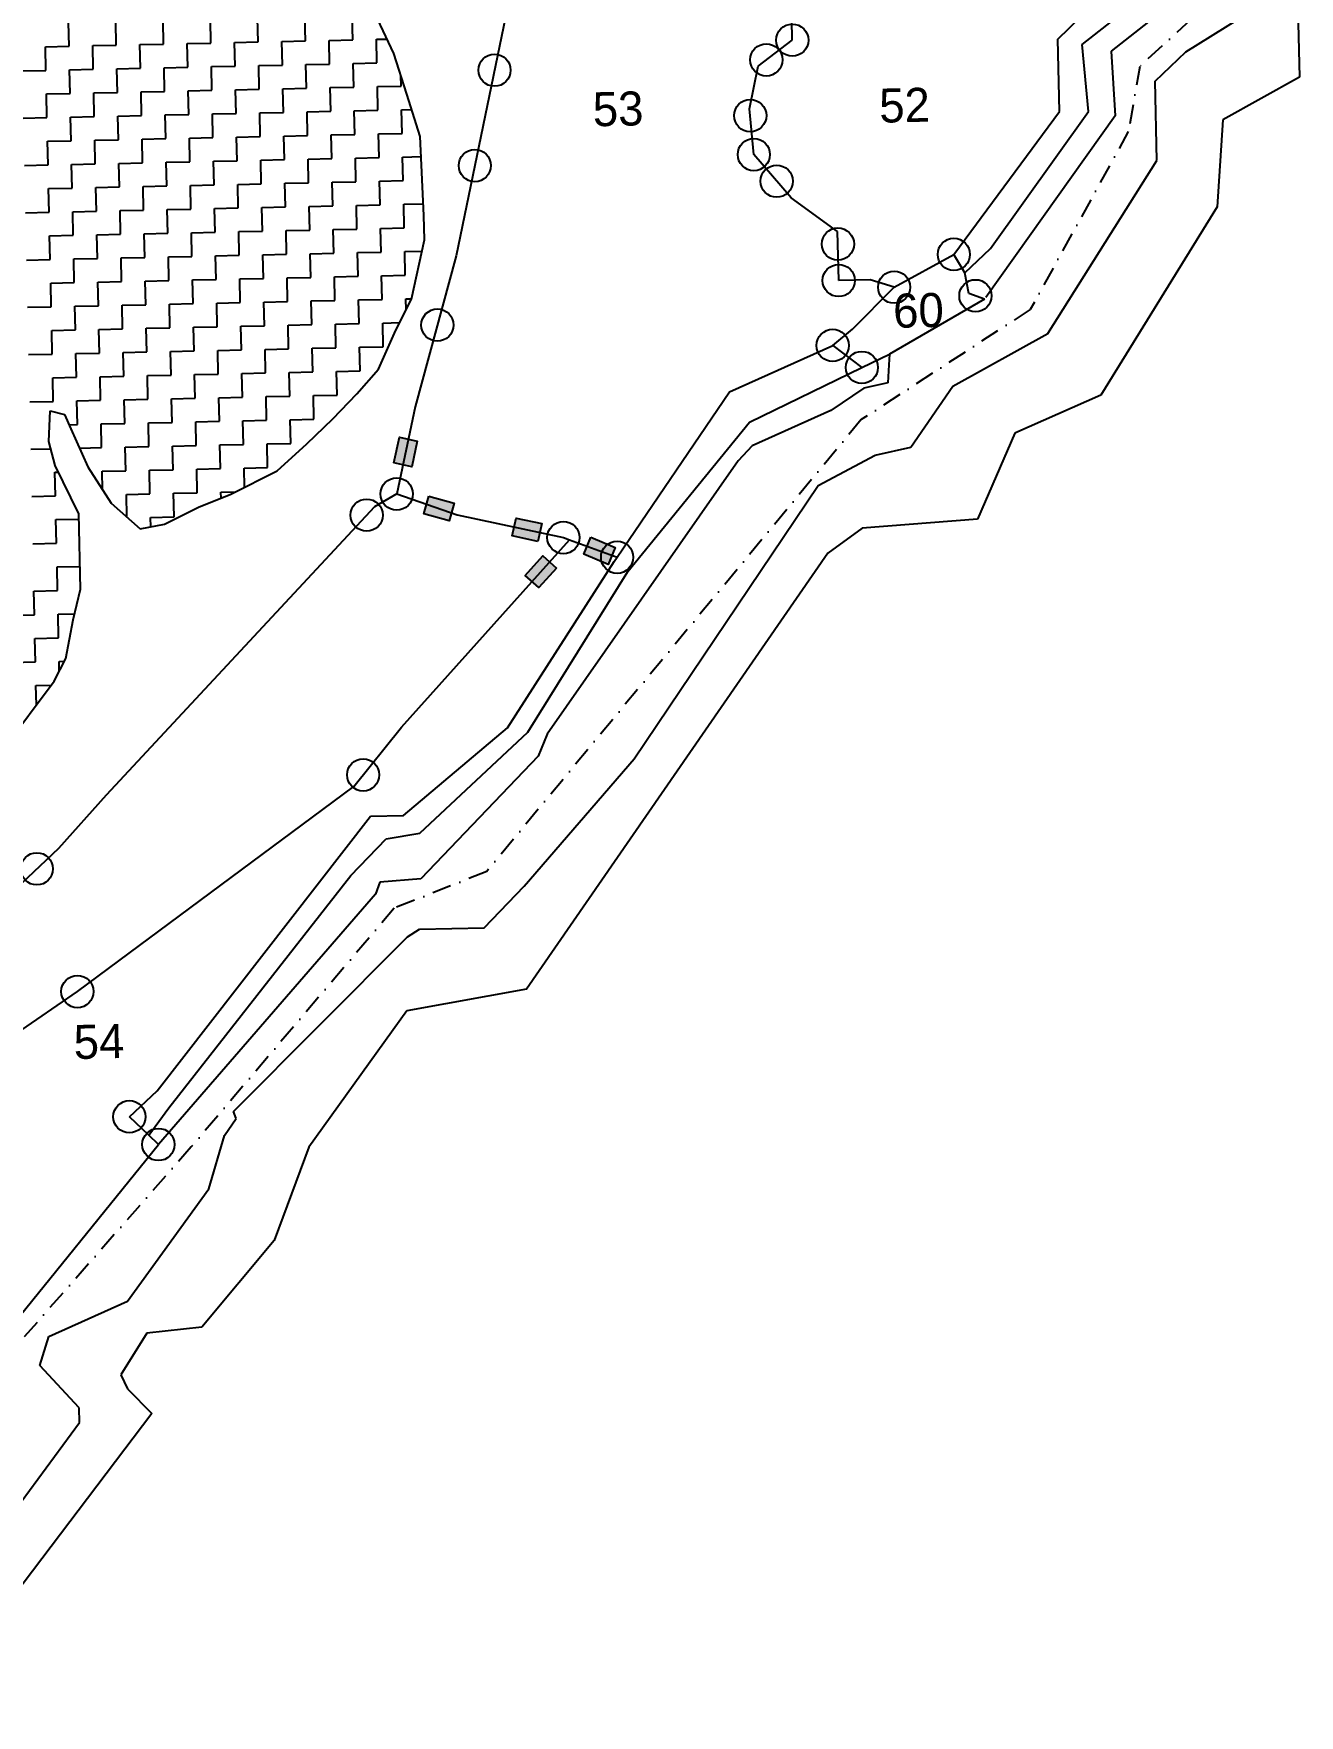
# Model space of a CAD drawing. Header units: metres. Extents: x 281463 to 283423, y 2096851 to 2099007.
# Drawn here: x 283016.5 to 283344.9, y 2097847.9 to 2098284.1 of the extents above; entities that cross this region are included whole.
import ezdxf
from ezdxf.enums import TextEntityAlignment as Align

# ---------------------------------------------------------------- set-up
doc = ezdxf.new("R2010")
doc.units = ezdxf.units.M
doc.linetypes.add('DASHDOT', pattern=[1, 0.5, -0.25, 0, -0.25])
for name, color, linetype in [('LINE_WATER', 4, 'Continuous'), ('POLY_HATCH', 12, 'Continuous'), ('POLY_PARCEL', 6, 'Continuous'), ('POLY_WATER', 4, 'Continuous'), ('TEXT_PARCEL', 7, 'Continuous'), ('V_BOUND_STREAM_LINE', 7, 'DASHDOT')]:
    doc.layers.add(name, color=color, linetype=linetype)
doc.styles.add('TEXT_MAP', font='')
doc.styles.get('TEXT_MAP').set_extended_font_data('Kruti Dev 050')

msp = doc.modelspace()

# ---------------------------------------------------------------- hatches: boundary and pattern name
for points in [[(283116.05, 2098178.39), (283111.43, 2098179.37), (283110, 2098172.69), (283114.63, 2098171.71)], [(283124.35, 2098157.69), (283125.62, 2098162.24), (283119.05, 2098164.08), (283117.77, 2098159.53)], [(283141.68, 2098158.4), (283140.68, 2098153.78), (283147.36, 2098152.35), (283148.35, 2098156.96)], [(283165.53, 2098146.4), (283167.38, 2098150.74), (283161.1, 2098153.43), (283159.25, 2098149.08)], [(283144.08, 2098143.52), (283147.59, 2098140.37), (283152.16, 2098145.45), (283148.64, 2098148.6)]]:
    msp.add_hatch(color=256).paths.add_polyline_path(points)

# ---------------------------------------------------------------- linework, layer by layer
for points in [[(283110, 2098172.69), (283111.43, 2098179.37), (283116.05, 2098178.39), (283114.63, 2098171.71)], [(283119.05, 2098164.08), (283125.62, 2098162.24), (283124.35, 2098157.69), (283117.77, 2098159.53)], [(283147.36, 2098152.35), (283140.68, 2098153.78), (283141.68, 2098158.4), (283148.35, 2098156.96)], [(283161.1, 2098153.43), (283167.38, 2098150.74), (283165.53, 2098146.4), (283159.25, 2098149.08)], [(283152.16, 2098145.45), (283147.59, 2098140.37), (283144.08, 2098143.52), (283148.64, 2098148.6)]]:
    msp.add_lwpolyline(points, close=True)
for centre in [(283213.33, 2098282.37), (283206.59, 2098277.24), (283136.09, 2098274.57), (283202.42, 2098262.78), (283130.97, 2098249.82), (283203.35, 2098252.68), (283209.28, 2098245.78), (283225.16, 2098229.48), (283255.23, 2098226.8), (283225.37, 2098220.02), (283239.75, 2098218.29), (283260.84, 2098216.06), (283121.27, 2098208.47), (283223.81, 2098203.18), (283231.38, 2098197.47), (283110.71, 2098164.65), (283102.92, 2098159.17), (283153.96, 2098153.34), (283167.89, 2098148.24), (283102.01, 2098091.79), (283017.36, 2098067.43), (283027.89, 2098035.6), (283041.37, 2098003.13), (283048.9, 2097995.93)]:
    msp.add_circle(centre, 4.18)
at = {"layer": 'LINE_WATER'}
for p, q in [((283288.52, 2098281.24), (283310.58, 2098298.57)), ((283315.65, 2098294.94), (283296.04, 2098279.54)), ((283315.37, 2098279.35), (283328.9, 2098287.76)), ((283290.16, 2098263.83), (283288.52, 2098281.24)), ((283296.04, 2098279.54), (283297.04, 2098262.73)), ((283307.44, 2098271.69), (283315.37, 2098279.35)), ((283307.9, 2098251.13), (283307.44, 2098271.69)), ((283297.04, 2098262.73), (283263.5, 2098215.65)), ((283264.77, 2098228.35), (283290.16, 2098263.83)), ((283279.6, 2098206.24), (283307.9, 2098251.13)), ((283258.06, 2098221.97), (283264.77, 2098228.35)), ((283254.97, 2098192.6), (283279.6, 2098206.24)), ((283238.58, 2098200.96), (283238.41, 2098198.13)), ((283202.19, 2098183.32), (283231.38, 2098197.47)), ((283238.41, 2098198.13), (283238.12, 2098193.47)), ((283231.92, 2098192.08), (283223.32, 2098186.28)), ((283238.12, 2098193.47), (283231.92, 2098192.08)), ((283244.11, 2098176.77), (283254.97, 2098192.6)), ((283223.32, 2098186.28), (283202.96, 2098177.1)), ((283170.64, 2098144.58), (283202.19, 2098183.32)), ((283202.96, 2098177.1), (283199.3, 2098173.28)), ((283220.02, 2098166.88), (283234.8, 2098174.69)), ((283234.8, 2098174.69), (283244.11, 2098176.77)), ((283199.3, 2098173.28), (283149.77, 2098102.35)), ((283172.35, 2098096), (283220.02, 2098166.88)), ((283144.77, 2098102.86), (283170.64, 2098144.58)), ((283116.68, 2098076.68), (283144.77, 2098102.86)), ((283149.77, 2098102.35), (283147.4, 2098096.69)), ((283147.4, 2098096.69), (283116.94, 2098064.84)), ((283143.79, 2098062.95), (283172.35, 2098096)), ((283098.85, 2098065.68), (283107.99, 2098075.24)), ((283107.99, 2098075.24), (283116.68, 2098076.68)), ((283051.57, 2098005.4), (283098.85, 2098065.68)), ((283106.37, 2098063.98), (283105.19, 2098060.84)), ((283116.94, 2098064.84), (283106.37, 2098063.98)), ((283133.44, 2098052.12), (283143.79, 2098062.95)), ((283105.19, 2098060.84), (283048.9, 2097995.93)), ((283068.42, 2098004.53), (283113.54, 2098049.8)), ((283113.54, 2098049.8), (283116.61, 2098051.74)), ((283116.61, 2098051.74), (283133.44, 2098052.12)), ((283046.39, 2097998.33), (283051.57, 2098005.4)), ((283069.09, 2098002.68), (283068.42, 2098004.53)), ((283066.07, 2097998.25), (283069.09, 2098002.68)), ((283062.01, 2097984.44), (283066.07, 2097998.25)), ((283040.85, 2097955.29), (283062.01, 2097984.44)), ((283020.48, 2097946.11), (283040.85, 2097955.29)), ((283018.16, 2097938.58), (283020.48, 2097946.11)), ((283028.38, 2097927.59), (283018.16, 2097938.58)), ((283028.46, 2097923.85), (283028.38, 2097927.59)), ((282979.45, 2097857.3), (283028.46, 2097923.85))]:
    msp.add_line(p, q, dxfattribs=at)
at = {"layer": 'POLY_HATCH'}
for p, q in [((283109.97, 2098278.86), (283101.66, 2098296.6)), ((283113.37, 2098268.39), (283109.97, 2098278.86)), ((283116.78, 2098257.4), (283113.37, 2098268.39)), ((283117.76, 2098236.86), (283116.78, 2098257.4)), ((283117.9, 2098230.54), (283117.76, 2098236.86)), ((283114.56, 2098215.18), (283117.9, 2098230.54)), ((283110.52, 2098207.18), (283114.56, 2098215.18)), ((283105.99, 2098197.07), (283110.52, 2098207.18)), ((283100.34, 2098190.61), (283105.99, 2098197.07)), ((283094.15, 2098184.15), (283100.34, 2098190.61)), ((283020.44, 2098178.29), (283020.79, 2098186.2)), ((283020.79, 2098186.2), (283024.51, 2098185.23)), ((283024.51, 2098185.23), (283026.17, 2098181.58)), ((283087.44, 2098177.68), (283094.15, 2098184.15)), ((283026.17, 2098181.58), (283030.61, 2098171.66)), ((283022.16, 2098172), (283020.44, 2098178.29)), ((283079.69, 2098170.65), (283087.44, 2098177.68)), ((283028.25, 2098159.48), (283022.16, 2098172)), ((283030.61, 2098171.66), (283036.62, 2098162.31)), ((283067.69, 2098164.58), (283079.69, 2098170.65)), ((283036.62, 2098162.31), (283044.16, 2098155.62)), ((283059.33, 2098161.23), (283067.69, 2098164.58)), ((283028.68, 2098139.99), (283028.25, 2098159.48)), ((283050.46, 2098156.82), (283059.33, 2098161.23)), ((283044.16, 2098155.62), (283050.46, 2098156.82)), ((283026.75, 2098132.04), (283028.68, 2098139.99)), ((283024.86, 2098121.98), (283026.75, 2098132.04)), ((283021.83, 2098116.12), (283024.86, 2098121.98)), ((283008.81, 2098098.66), (283021.83, 2098116.12))]:
    msp.add_line(p, q, dxfattribs=at)
at = {"layer": 'POLY_HATCH', "linetype": 'Continuous'}
for p, q in [((283074.78, 2098281.89), (283074.64, 2098288.03)), ((283087.04, 2098282.17), (283086.91, 2098288.3)), ((283099.31, 2098282.44), (283099.17, 2098288.58)), ((283025.72, 2098280.8), (283025.58, 2098286.93)), ((283037.98, 2098281.07), (283037.85, 2098287.2)), ((283050.25, 2098281.35), (283050.11, 2098287.48)), ((283062.51, 2098281.62), (283062.38, 2098287.75)), ((283019.59, 2098280.66), (283025.72, 2098280.8)), ((283019.72, 2098274.53), (283019.59, 2098280.66)), ((283031.85, 2098280.94), (283037.98, 2098281.07)), ((283031.99, 2098274.8), (283031.85, 2098280.94)), ((283044.12, 2098281.21), (283050.25, 2098281.35)), ((283044.25, 2098275.08), (283044.12, 2098281.21)), ((283056.38, 2098281.48), (283062.51, 2098281.62)), ((283056.52, 2098275.35), (283056.38, 2098281.48)), ((283068.65, 2098281.76), (283074.78, 2098281.89)), ((283068.78, 2098275.62), (283068.65, 2098281.76)), ((283080.91, 2098282.03), (283087.04, 2098282.17)), ((283081.05, 2098275.9), (283080.91, 2098282.03)), ((283093.18, 2098282.31), (283099.31, 2098282.44)), ((283093.31, 2098276.17), (283093.18, 2098282.31)), ((283105.44, 2098282.58), (283108.2, 2098282.64)), ((283105.58, 2098276.45), (283105.44, 2098282.58)), ((283038.12, 2098274.94), (283044.25, 2098275.08)), ((283038.26, 2098268.81), (283038.12, 2098274.94)), ((283050.38, 2098275.21), (283056.52, 2098275.35)), ((283050.52, 2098269.08), (283050.38, 2098275.21)), ((283062.65, 2098275.49), (283068.78, 2098275.62)), ((283062.79, 2098269.36), (283062.65, 2098275.49)), ((283074.91, 2098275.76), (283081.05, 2098275.9)), ((283075.05, 2098269.63), (283074.91, 2098275.76)), ((283087.18, 2098276.04), (283093.31, 2098276.17)), ((283087.32, 2098269.9), (283087.18, 2098276.04)), ((283099.45, 2098276.31), (283105.58, 2098276.45)), ((283099.58, 2098270.18), (283099.45, 2098276.31)), ((283013.59, 2098274.39), (283019.72, 2098274.53)), ((283025.85, 2098274.67), (283031.99, 2098274.8)), ((283025.99, 2098268.53), (283025.85, 2098274.67)), ((283111.85, 2098270.45), (283111.78, 2098273.27)), ((283019.86, 2098268.4), (283025.99, 2098268.53)), ((283020, 2098262.26), (283019.86, 2098268.4)), ((283032.12, 2098268.67), (283038.26, 2098268.81)), ((283032.26, 2098262.54), (283032.12, 2098268.67)), ((283044.39, 2098268.94), (283050.52, 2098269.08)), ((283044.53, 2098262.81), (283044.39, 2098268.94)), ((283056.65, 2098269.22), (283062.79, 2098269.36)), ((283056.79, 2098263.09), (283056.65, 2098269.22)), ((283068.92, 2098269.49), (283075.05, 2098269.63)), ((283069.06, 2098263.36), (283068.92, 2098269.49)), ((283081.18, 2098269.77), (283087.32, 2098269.9)), ((283081.32, 2098263.63), (283081.18, 2098269.77)), ((283093.45, 2098270.04), (283099.58, 2098270.18)), ((283093.59, 2098263.91), (283093.45, 2098270.04)), ((283105.71, 2098270.31), (283111.85, 2098270.45)), ((283105.85, 2098264.18), (283105.71, 2098270.31)), ((283013.86, 2098262.13), (283020, 2098262.26)), ((283026.13, 2098262.4), (283032.26, 2098262.54)), ((283026.27, 2098256.27), (283026.13, 2098262.4)), ((283038.39, 2098262.67), (283044.53, 2098262.81)), ((283038.53, 2098256.54), (283038.39, 2098262.67)), ((283050.66, 2098262.95), (283056.79, 2098263.09)), ((283050.8, 2098256.82), (283050.66, 2098262.95)), ((283062.92, 2098263.22), (283069.06, 2098263.36)), ((283063.06, 2098257.09), (283062.92, 2098263.22)), ((283075.19, 2098263.5), (283081.32, 2098263.63)), ((283075.33, 2098257.36), (283075.19, 2098263.5)), ((283087.45, 2098263.77), (283093.59, 2098263.91)), ((283087.59, 2098257.64), (283087.45, 2098263.77)), ((283099.72, 2098264.05), (283105.85, 2098264.18)), ((283099.86, 2098257.91), (283099.72, 2098264.05)), ((283111.98, 2098264.32), (283114.61, 2098264.38)), ((283112.12, 2098258.19), (283111.98, 2098264.32)), ((283081.46, 2098257.5), (283087.59, 2098257.64)), ((283081.6, 2098251.37), (283081.46, 2098257.5)), ((283093.72, 2098257.78), (283099.86, 2098257.91)), ((283093.86, 2098251.64), (283093.72, 2098257.78)), ((283105.99, 2098258.05), (283112.12, 2098258.19)), ((283106.13, 2098251.92), (283105.99, 2098258.05)), ((283020.13, 2098256.13), (283026.27, 2098256.27)), ((283020.27, 2098250), (283020.13, 2098256.13)), ((283032.4, 2098256.41), (283038.53, 2098256.54)), ((283032.54, 2098250.27), (283032.4, 2098256.41)), ((283044.66, 2098256.68), (283050.8, 2098256.82)), ((283044.8, 2098250.55), (283044.66, 2098256.68)), ((283056.93, 2098256.95), (283063.06, 2098257.09)), ((283057.07, 2098250.82), (283056.93, 2098256.95)), ((283069.19, 2098257.23), (283075.33, 2098257.36)), ((283069.33, 2098251.09), (283069.19, 2098257.23)), ((283014.14, 2098249.86), (283020.27, 2098250)), ((283026.4, 2098250.14), (283032.54, 2098250.27)), ((283026.54, 2098244), (283026.4, 2098250.14)), ((283038.67, 2098250.41), (283044.8, 2098250.55)), ((283038.8, 2098244.28), (283038.67, 2098250.41)), ((283050.93, 2098250.68), (283057.07, 2098250.82)), ((283051.07, 2098244.55), (283050.93, 2098250.68)), ((283063.2, 2098250.96), (283069.33, 2098251.09)), ((283063.34, 2098244.83), (283063.2, 2098250.96)), ((283075.46, 2098251.23), (283081.6, 2098251.37)), ((283075.6, 2098245.1), (283075.46, 2098251.23)), ((283087.73, 2098251.51), (283093.86, 2098251.64)), ((283087.87, 2098245.37), (283087.73, 2098251.51)), ((283099.99, 2098251.78), (283106.13, 2098251.92)), ((283100.13, 2098245.65), (283099.99, 2098251.78)), ((283112.26, 2098252.05), (283117.03, 2098252.16)), ((283112.4, 2098245.92), (283112.26, 2098252.05)), ((283044.94, 2098244.41), (283051.07, 2098244.55)), ((283045.07, 2098238.28), (283044.94, 2098244.41)), ((283057.2, 2098244.69), (283063.34, 2098244.83)), ((283057.34, 2098238.56), (283057.2, 2098244.69)), ((283069.47, 2098244.96), (283075.6, 2098245.1)), ((283069.6, 2098238.83), (283069.47, 2098244.96)), ((283081.73, 2098245.24), (283087.87, 2098245.37)), ((283081.87, 2098239.1), (283081.73, 2098245.24)), ((283094, 2098245.51), (283100.13, 2098245.65)), ((283094.13, 2098239.38), (283094, 2098245.51)), ((283106.26, 2098245.78), (283112.4, 2098245.92)), ((283106.4, 2098239.65), (283106.26, 2098245.78)), ((283020.41, 2098243.87), (283026.54, 2098244)), ((283020.54, 2098237.73), (283020.41, 2098243.87)), ((283032.67, 2098244.14), (283038.8, 2098244.28)), ((283032.81, 2098238.01), (283032.67, 2098244.14)), ((283014.41, 2098237.6), (283020.54, 2098237.73)), ((283026.68, 2098237.87), (283032.81, 2098238.01)), ((283026.81, 2098231.74), (283026.68, 2098237.87)), ((283038.94, 2098238.14), (283045.07, 2098238.28)), ((283039.08, 2098232.01), (283038.94, 2098238.14)), ((283051.21, 2098238.42), (283057.34, 2098238.56)), ((283051.34, 2098232.29), (283051.21, 2098238.42)), ((283063.47, 2098238.69), (283069.6, 2098238.83)), ((283063.61, 2098232.56), (283063.47, 2098238.69)), ((283075.74, 2098238.97), (283081.87, 2098239.1)), ((283075.87, 2098232.83), (283075.74, 2098238.97)), ((283088, 2098239.24), (283094.13, 2098239.38)), ((283088.14, 2098233.11), (283088, 2098239.24)), ((283100.27, 2098239.51), (283106.4, 2098239.65)), ((283100.4, 2098233.38), (283100.27, 2098239.51)), ((283112.53, 2098239.79), (283117.62, 2098239.9)), ((283112.67, 2098233.66), (283112.53, 2098239.79)), ((283020.68, 2098231.6), (283026.81, 2098231.74)), ((283020.82, 2098225.47), (283020.68, 2098231.6)), ((283032.95, 2098231.87), (283039.08, 2098232.01)), ((283033.08, 2098225.74), (283032.95, 2098231.87)), ((283045.21, 2098232.15), (283051.34, 2098232.29)), ((283045.35, 2098226.02), (283045.21, 2098232.15)), ((283057.48, 2098232.42), (283063.61, 2098232.56)), ((283057.61, 2098226.29), (283057.48, 2098232.42)), ((283069.74, 2098232.7), (283075.87, 2098232.83)), ((283069.88, 2098226.56), (283069.74, 2098232.7)), ((283082.01, 2098232.97), (283088.14, 2098233.11)), ((283082.14, 2098226.84), (283082.01, 2098232.97)), ((283094.27, 2098233.25), (283100.4, 2098233.38)), ((283094.41, 2098227.11), (283094.27, 2098233.25)), ((283106.54, 2098233.52), (283112.67, 2098233.66)), ((283106.67, 2098227.39), (283106.54, 2098233.52)), ((283088.28, 2098226.98), (283094.41, 2098227.11)), ((283088.41, 2098220.84), (283088.28, 2098226.98)), ((283100.54, 2098227.25), (283106.67, 2098227.39)), ((283100.68, 2098221.12), (283100.54, 2098227.25)), ((283112.81, 2098227.52), (283117.27, 2098227.62)), ((283112.94, 2098221.39), (283112.81, 2098227.52)), ((283014.69, 2098225.33), (283020.82, 2098225.47)), ((283026.95, 2098225.61), (283033.08, 2098225.74)), ((283027.09, 2098219.47), (283026.95, 2098225.61)), ((283039.22, 2098225.88), (283045.35, 2098226.02)), ((283039.35, 2098219.75), (283039.22, 2098225.88)), ((283051.48, 2098226.15), (283057.61, 2098226.29)), ((283051.62, 2098220.02), (283051.48, 2098226.15)), ((283063.75, 2098226.43), (283069.88, 2098226.56)), ((283063.88, 2098220.3), (283063.75, 2098226.43)), ((283076.01, 2098226.7), (283082.14, 2098226.84)), ((283076.15, 2098220.57), (283076.01, 2098226.7)), ((283020.96, 2098219.34), (283027.09, 2098219.47)), ((283021.09, 2098213.2), (283020.96, 2098219.34)), ((283033.22, 2098219.61), (283039.35, 2098219.75)), ((283033.36, 2098213.48), (283033.22, 2098219.61)), ((283045.49, 2098219.88), (283051.62, 2098220.02)), ((283045.62, 2098213.75), (283045.49, 2098219.88)), ((283057.75, 2098220.16), (283063.88, 2098220.3)), ((283057.89, 2098214.03), (283057.75, 2098220.16)), ((283070.02, 2098220.43), (283076.15, 2098220.57)), ((283070.15, 2098214.3), (283070.02, 2098220.43)), ((283082.28, 2098220.71), (283088.41, 2098220.84)), ((283082.42, 2098214.57), (283082.28, 2098220.71)), ((283094.55, 2098220.98), (283100.68, 2098221.12)), ((283094.68, 2098214.85), (283094.55, 2098220.98)), ((283106.81, 2098221.25), (283112.94, 2098221.39)), ((283106.95, 2098215.12), (283106.81, 2098221.25)), ((283051.76, 2098213.89), (283057.89, 2098214.03)), ((283051.89, 2098207.76), (283051.76, 2098213.89)), ((283064.02, 2098214.16), (283070.15, 2098214.3)), ((283064.16, 2098208.03), (283064.02, 2098214.16)), ((283076.29, 2098214.44), (283082.42, 2098214.57)), ((283076.42, 2098208.3), (283076.29, 2098214.44)), ((283088.55, 2098214.71), (283094.68, 2098214.85)), ((283088.69, 2098208.58), (283088.55, 2098214.71)), ((283100.82, 2098214.98), (283106.95, 2098215.12)), ((283100.95, 2098208.85), (283100.82, 2098214.98)), ((283113.08, 2098215.26), (283114.58, 2098215.29)), ((283113.14, 2098212.39), (283113.08, 2098215.26)), ((283014.96, 2098213.07), (283021.09, 2098213.2)), ((283027.23, 2098213.34), (283033.36, 2098213.48)), ((283027.36, 2098207.21), (283027.23, 2098213.34)), ((283039.49, 2098213.61), (283045.62, 2098213.75)), ((283039.63, 2098207.48), (283039.49, 2098213.61)), ((283021.23, 2098207.07), (283027.36, 2098207.21)), ((283021.37, 2098200.94), (283021.23, 2098207.07)), ((283033.49, 2098207.34), (283039.63, 2098207.48)), ((283033.63, 2098201.21), (283033.49, 2098207.34)), ((283045.76, 2098207.62), (283051.89, 2098207.76)), ((283045.9, 2098201.49), (283045.76, 2098207.62)), ((283058.02, 2098207.89), (283064.16, 2098208.03)), ((283058.16, 2098201.76), (283058.02, 2098207.89)), ((283070.29, 2098208.17), (283076.42, 2098208.3)), ((283070.43, 2098202.03), (283070.29, 2098208.17)), ((283082.55, 2098208.44), (283088.69, 2098208.58)), ((283082.69, 2098202.31), (283082.55, 2098208.44)), ((283094.82, 2098208.72), (283100.95, 2098208.85)), ((283094.96, 2098202.58), (283094.82, 2098208.72)), ((283107.08, 2098208.99), (283111.48, 2098209.09)), ((283107.22, 2098202.86), (283107.08, 2098208.99)), ((283015.23, 2098200.8), (283021.37, 2098200.94)), ((283027.5, 2098201.08), (283033.63, 2098201.21)), ((283027.64, 2098194.94), (283027.5, 2098201.08)), ((283039.76, 2098201.35), (283045.9, 2098201.49)), ((283039.9, 2098195.22), (283039.76, 2098201.35)), ((283052.03, 2098201.62), (283058.16, 2098201.76)), ((283052.17, 2098195.49), (283052.03, 2098201.62)), ((283064.29, 2098201.9), (283070.43, 2098202.03)), ((283064.43, 2098195.76), (283064.29, 2098201.9)), ((283076.56, 2098202.17), (283082.69, 2098202.31)), ((283076.7, 2098196.04), (283076.56, 2098202.17)), ((283088.82, 2098202.45), (283094.96, 2098202.58)), ((283088.96, 2098196.31), (283088.82, 2098202.45)), ((283101.09, 2098202.72), (283107.22, 2098202.86)), ((283101.23, 2098196.59), (283101.09, 2098202.72)), ((283095.09, 2098196.45), (283101.23, 2098196.59)), ((283095.23, 2098190.32), (283095.09, 2098196.45)), ((283021.5, 2098194.81), (283027.64, 2098194.94)), ((283021.64, 2098188.67), (283021.5, 2098194.81)), ((283033.77, 2098195.08), (283039.9, 2098195.22)), ((283033.91, 2098188.95), (283033.77, 2098195.08)), ((283046.03, 2098195.35), (283052.17, 2098195.49)), ((283046.17, 2098189.22), (283046.03, 2098195.35)), ((283058.3, 2098195.63), (283064.43, 2098195.76)), ((283058.44, 2098189.5), (283058.3, 2098195.63)), ((283070.56, 2098195.9), (283076.7, 2098196.04)), ((283070.7, 2098189.77), (283070.56, 2098195.9)), ((283082.83, 2098196.18), (283088.96, 2098196.31)), ((283082.97, 2098190.04), (283082.83, 2098196.18)), ((283015.51, 2098188.54), (283021.64, 2098188.67)), ((283027.77, 2098188.81), (283033.91, 2098188.95)), ((283027.91, 2098182.68), (283027.77, 2098188.81)), ((283040.04, 2098189.08), (283046.17, 2098189.22)), ((283040.18, 2098182.95), (283040.04, 2098189.08)), ((283052.3, 2098189.36), (283058.44, 2098189.5)), ((283052.44, 2098183.23), (283052.3, 2098189.36)), ((283064.57, 2098189.63), (283070.7, 2098189.77)), ((283064.71, 2098183.5), (283064.57, 2098189.63)), ((283076.83, 2098189.91), (283082.97, 2098190.04)), ((283076.97, 2098183.77), (283076.83, 2098189.91)), ((283089.1, 2098190.18), (283095.23, 2098190.32)), ((283089.24, 2098184.05), (283089.1, 2098190.18)), ((283058.57, 2098183.36), (283064.71, 2098183.5)), ((283058.71, 2098177.23), (283058.57, 2098183.36)), ((283070.84, 2098183.64), (283076.97, 2098183.77)), ((283070.97, 2098177.5), (283070.84, 2098183.64)), ((283083.1, 2098183.91), (283089.24, 2098184.05)), ((283083.24, 2098177.78), (283083.1, 2098183.91)), ((283025.69, 2098182.63), (283027.91, 2098182.68)), ((283034.04, 2098182.81), (283040.18, 2098182.95)), ((283034.18, 2098176.68), (283034.04, 2098182.81)), ((283046.31, 2098183.09), (283052.44, 2098183.23)), ((283046.44, 2098176.96), (283046.31, 2098183.09)), ((283015.78, 2098176.27), (283020.96, 2098176.39)), ((283028.42, 2098176.55), (283034.18, 2098176.68)), ((283040.31, 2098176.82), (283046.44, 2098176.96)), ((283040.45, 2098170.69), (283040.31, 2098176.82)), ((283052.58, 2098177.09), (283058.71, 2098177.23)), ((283052.71, 2098170.96), (283052.58, 2098177.09)), ((283064.84, 2098177.37), (283070.97, 2098177.5)), ((283064.98, 2098171.23), (283064.84, 2098177.37)), ((283077.11, 2098177.64), (283083.24, 2098177.78)), ((283077.24, 2098171.51), (283077.11, 2098177.64)), ((283022.05, 2098170.28), (283022.99, 2098170.3)), ((283022.19, 2098164.14), (283022.05, 2098170.28)), ((283034.32, 2098170.55), (283040.45, 2098170.69)), ((283034.42, 2098165.73), (283034.32, 2098170.55)), ((283046.58, 2098170.82), (283052.71, 2098170.96)), ((283046.72, 2098164.69), (283046.58, 2098170.82)), ((283058.85, 2098171.1), (283064.98, 2098171.23)), ((283058.98, 2098164.97), (283058.85, 2098171.1)), ((283071.11, 2098171.37), (283077.24, 2098171.51)), ((283071.22, 2098166.37), (283071.11, 2098171.37)), ((283016.06, 2098164.01), (283022.19, 2098164.14)), ((283040.59, 2098164.55), (283046.72, 2098164.69)), ((283040.72, 2098158.67), (283040.59, 2098164.55)), ((283052.85, 2098164.83), (283058.98, 2098164.97)), ((283052.99, 2098158.7), (283052.85, 2098164.83)), ((283065.12, 2098165.1), (283068.88, 2098165.19)), ((283065.15, 2098163.57), (283065.12, 2098165.1)), ((283022.33, 2098158.01), (283028.28, 2098158.14)), ((283022.46, 2098151.88), (283022.33, 2098158.01)), ((283046.86, 2098158.56), (283052.99, 2098158.7)), ((283046.91, 2098156.15), (283046.86, 2098158.56)), ((283016.33, 2098151.74), (283022.46, 2098151.88)), ((283022.6, 2098145.75), (283028.55, 2098145.88)), ((283022.74, 2098139.61), (283022.6, 2098145.75)), ((283016.6, 2098139.48), (283022.74, 2098139.61)), ((283016.74, 2098133.34), (283016.6, 2098139.48)), ((283010.61, 2098133.21), (283016.74, 2098133.34)), ((283022.87, 2098133.48), (283027.12, 2098133.58)), ((283023.01, 2098127.35), (283022.87, 2098133.48)), ((283016.88, 2098127.21), (283023.01, 2098127.35)), ((283017.02, 2098121.08), (283016.88, 2098127.21)), ((283010.88, 2098120.94), (283017.02, 2098121.08)), ((283023.15, 2098121.22), (283024.48, 2098121.25)), ((283023.2, 2098118.77), (283023.15, 2098121.22)), ((283017.15, 2098114.95), (283021.02, 2098115.03)), ((283017.26, 2098109.99), (283017.15, 2098114.95))]:
    msp.add_line(p, q, dxfattribs=at)
at = {"layer": 'POLY_PARCEL'}
for p, q in [((283141.28, 2098299.59), (283126.12, 2098226.4)), ((283213.33, 2098282.37), (283213.09, 2098293.42)), ((283204.47, 2098275.63), (283213.33, 2098282.37)), ((283202.26, 2098264.53), (283204.47, 2098275.63)), ((283203.35, 2098252.68), (283202.26, 2098264.53)), ((283213.02, 2098241.44), (283203.35, 2098252.68)), ((283225.09, 2098232.7), (283213.02, 2098241.44)), ((283225.37, 2098220.02), (283225.09, 2098232.7)), ((283126.12, 2098226.4), (283115.53, 2098187.27)), ((283239.75, 2098218.29), (283255.23, 2098226.8)), ((283233.56, 2098220.2), (283225.37, 2098220.02)), ((283228.93, 2098207.41), (283239.75, 2098218.29)), ((283239.75, 2098218.29), (283233.56, 2098220.2)), ((283223.81, 2098203.18), (283228.93, 2098207.41)), ((283115.53, 2098187.27), (283110.71, 2098164.65)), ((283110.71, 2098164.65), (283104.94, 2098161.35)), ((283110.71, 2098164.65), (283126.39, 2098159.27)), ((283104.94, 2098161.35), (283035.35, 2098086.52)), ((283126.39, 2098159.27), (283153.96, 2098153.34)), ((283153.96, 2098153.34), (283155.55, 2098152.76)), ((283111.95, 2098104.2), (283155.55, 2098152.76)), ((283155.55, 2098152.76), (283167.89, 2098148.24)), ((283099.6, 2098088.78), (283111.95, 2098104.2)), ((283027.89, 2098035.6), (283099.6, 2098088.78)), ((283035.35, 2098086.52), (283022.96, 2098072.74)), ((283022.96, 2098072.74), (282957.59, 2098010.7)), ((282961.57, 2097990.14), (283027.89, 2098035.6))]:
    msp.add_line(p, q, dxfattribs=at)
at = {"layer": 'POLY_WATER'}
for p, q in [((283343.3, 2098342.7), (283344.86, 2098272.75)), ((283282.24, 2098282.66), (283291.15, 2098291.23)), ((283282.66, 2098263.84), (283282.24, 2098282.66)), ((283344.86, 2098272.75), (283325.04, 2098261.66)), ((283255.23, 2098226.8), (283282.66, 2098263.84)), ((283325.04, 2098261.66), (283323.5, 2098239.12)), ((283323.5, 2098239.12), (283293.38, 2098190.32)), ((283258.06, 2098221.97), (283255.23, 2098226.8)), ((283259.14, 2098216.65), (283258.06, 2098221.97)), ((283263.19, 2098215.22), (283238.58, 2098200.96)), ((283263.19, 2098215.22), (283259.14, 2098216.65)), ((283197.05, 2098191.12), (283223.81, 2098203.18)), ((283223.81, 2098203.18), (283231.38, 2098197.47)), ((283231.38, 2098197.47), (283238.58, 2098200.96)), ((283167.89, 2098148.24), (283197.05, 2098191.12)), ((283293.38, 2098190.32), (283271.08, 2098180.4)), ((283271.08, 2098180.4), (283261.34, 2098158.08)), ((283261.34, 2098158.08), (283231.49, 2098155.78)), ((283231.49, 2098155.78), (283222.51, 2098149.28)), ((283222.51, 2098149.28), (283144.35, 2098036.2)), ((283139.45, 2098103.97), (283167.16, 2098147.16)), ((283167.16, 2098147.16), (283167.89, 2098148.24)), ((283112.52, 2098081.26), (283139.45, 2098103.97)), ((283048.59, 2098009.84), (283103.92, 2098081.07)), ((283103.92, 2098081.07), (283112.52, 2098081.26)), ((283144.35, 2098036.2), (283113.35, 2098030.6)), ((283113.35, 2098030.6), (283087.93, 2097995.24)), ((283041.37, 2098003.13), (283048.59, 2098009.84)), ((283046.39, 2097998.33), (283041.37, 2098003.13)), ((283004.14, 2097940.64), (283048.9, 2097995.93)), ((283048.9, 2097995.93), (283046.39, 2097998.33)), ((283087.93, 2097995.24), (283078.93, 2097971.06)), ((283078.93, 2097971.06), (283060.19, 2097948.54)), ((283060.19, 2097948.54), (283045.89, 2097946.99)), ((283045.89, 2097946.99), (283039.17, 2097936.2)), ((283039.17, 2097936.2), (283040.89, 2097932.55)), ((283040.89, 2097932.55), (283047.17, 2097926.14)), ((283047.17, 2097926.14), (282987.9, 2097847.87))]:
    msp.add_line(p, q, dxfattribs=at)
at = {"layer": 'V_BOUND_STREAM_LINE', "ltscale": 10}
for p, q in [((283316.73, 2098287.68), (283303.49, 2098275.57)), ((283303.49, 2098275.57), (283300.49, 2098258.63)), ((283300.49, 2098258.63), (283275.06, 2098212.49)), ((283275.06, 2098212.49), (283231.23, 2098183.94)), ((283231.23, 2098183.94), (283134.08, 2098066.78)), ((283134.08, 2098066.78), (283110.09, 2098057.24)), ((283110.09, 2098057.24), (283057.43, 2097995.3)), ((283057.43, 2097995.3), (283013.28, 2097945.09))]:
    msp.add_line(p, q, dxfattribs=at)

# ---------------------------------------------------------------- texts
at = {"layer": 'TEXT_PARCEL', "style": 'TEXT_MAP'}
for s, p in [('53', (283168.14, 2098264.56)), ('52', (283242.44, 2098265.51)), ('60', (283246.05, 2098212.29)), ('54', (283033.49, 2098022.58))]:
    msp.add_text(s, height=8.833, rotation=1.2801, dxfattribs=at).set_placement(p, align=Align.MIDDLE)

doc.saveas('drawing.dxf')
